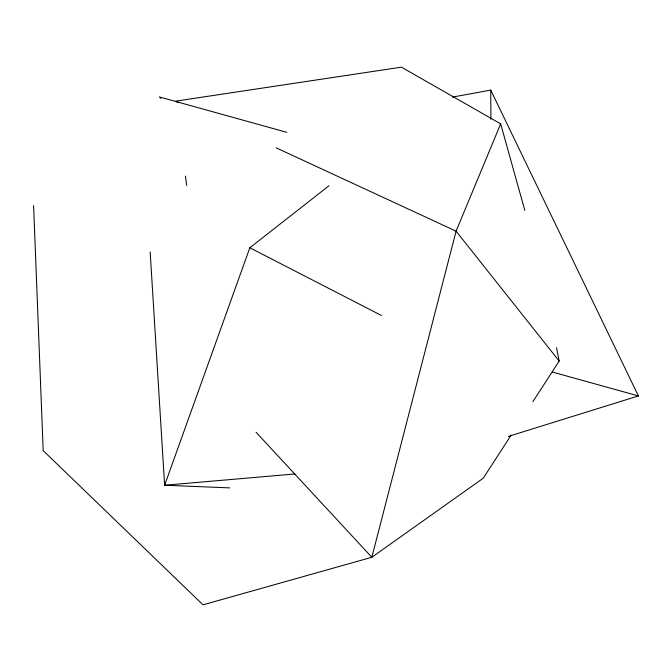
<?xml version="1.0" encoding="UTF-8"?>
<svg xmlns="http://www.w3.org/2000/svg" width="672" height="672" viewBox="0 0 672 672"><rect width="100%" height="100%" fill="white"/><g stroke="black" fill="none" stroke-linecap="round" stroke-linejoin="round"><path stroke-width="1.01" d="M328.961 185.774L249.833 247.766L164.623 485.243L229.648 487.88M178.307 102.505L175.459 101.178L401.419 67.166L500.665 123.85L456.095 231.168L371.834 557.273L203.011 604.834L43.184 450.61L33.6 205.556M511.182 435.078L483.193 478.246L371.834 557.273L256.04 432.214M532.896 401.604L559.171 361.074L556.542 347.718M508.326 436.422L638.4 395.934L490.736 90.09L452.567 97.096M295.025 473.953L164.623 485.243L150.167 251.983M286.768 132.317L159.373 96.936L160.835 98.448M552.434 372.061L638.4 395.934M276.293 147.89L456.095 231.168L559.171 361.074M249.833 247.766L381.469 315.512M500.665 123.85L524.79 210.294M185.43 176.072L186.682 185.43M490.736 90.09L490.913 119.263"/></g></svg>
